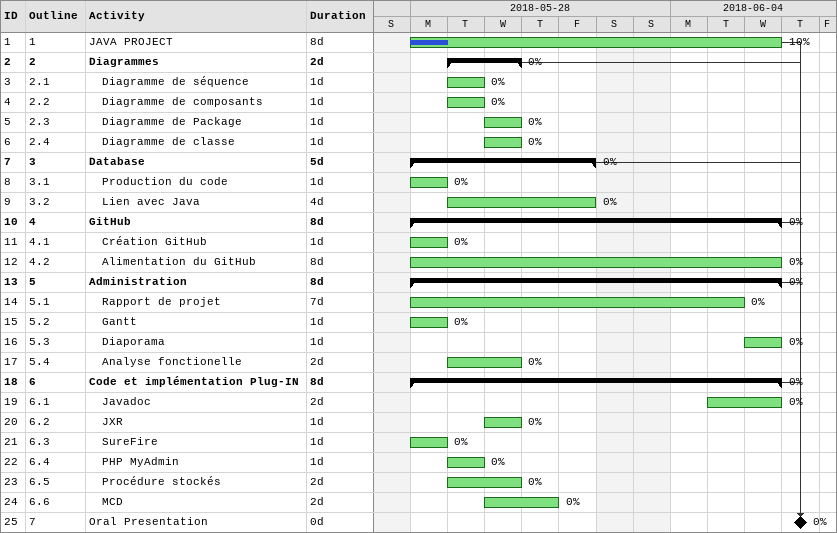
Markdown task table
| ID | WBS | Task | Duration | Start | Finish | Predecessors | % complete |
|---|---|---|---|---|---|---|---|
| 1 | 1 | JAVA PROJECT | 8d | 2018-05-28 | 2018-06-06 |  | 10 |
| 2 | 2 | **Diagrammes** | 2d | 2018-05-29 | 2018-05-30 |  | 0 |
| 3 | 2.1 | Diagramme de séquence | 1d | 2018-05-29 | 2018-05-29 |  | 0 |
| 4 | 2.2 | Diagramme de composants | 1d | 2018-05-29 | 2018-05-29 |  | 0 |
| 5 | 2.3 | Diagramme de Package | 1d | 2018-05-30 | 2018-05-30 |  | 0 |
| 6 | 2.4 | Diagramme de classe | 1d | 2018-05-30 | 2018-05-30 |  | 0 |
| 7 | 3 | **Database** | 5d | 2018-05-28 | 2018-06-01 |  | 0 |
| 8 | 3.1 | Production du code | 1d | 2018-05-28 | 2018-05-28 |  | 0 |
| 9 | 3.2 | Lien avec Java | 4d | 2018-05-29 | 2018-06-01 |  | 0 |
| 10 | 4 | **GitHub** | 8d | 2018-05-28 | 2018-06-06 |  | 0 |
| 11 | 4.1 | Création GitHub | 1d | 2018-05-28 | 2018-05-28 |  | 0 |
| 12 | 4.2 | Alimentation du GitHub | 8d | 2018-05-28 | 2018-06-06 |  | 0 |
| 13 | 5 | **Administration** | 8d | 2018-05-28 | 2018-06-06 |  | 0 |
| 14 | 5.1 | Rapport de projet | 7d | 2018-05-28 | 2018-06-05 |  | 0 |
| 15 | 5.2 | Gantt | 1d | 2018-05-28 | 2018-05-28 |  | 0 |
| 16 | 5.3 | Diaporama | 1d | 2018-06-06 | 2018-06-06 |  | 0 |
| 17 | 5.4 | Analyse fonctionelle | 2d | 2018-05-29 | 2018-05-30 |  | 0 |
| 18 | 6 | **Code et implémentation Plug-IN** | 8d | 2018-05-28 | 2018-06-06 |  | 0 |
| 19 | 6.1 | Javadoc | 2d | 2018-06-05 | 2018-06-06 |  | 0 |
| 20 | 6.2 | JXR | 1d | 2018-05-30 | 2018-05-30 |  | 0 |
| 21 | 6.3 | SureFire | 1d | 2018-05-28 | 2018-05-28 |  | 0 |
| 22 | 6.4 | PHP MyAdmin | 1d | 2018-05-29 | 2018-05-29 |  | 0 |
| 23 | 6.5 | Procédure stockés | 2d | 2018-05-29 | 2018-05-30 |  | 0 |
| 24 | 6.6 | MCD | 2d | 2018-05-30 | 2018-05-31 |  | 0 |
| 25 | 7 | Oral Presentation | 0d | 2018-06-07 | 2018-06-07 | 1, 2, 7, 10, 13, 18 | 0 |
